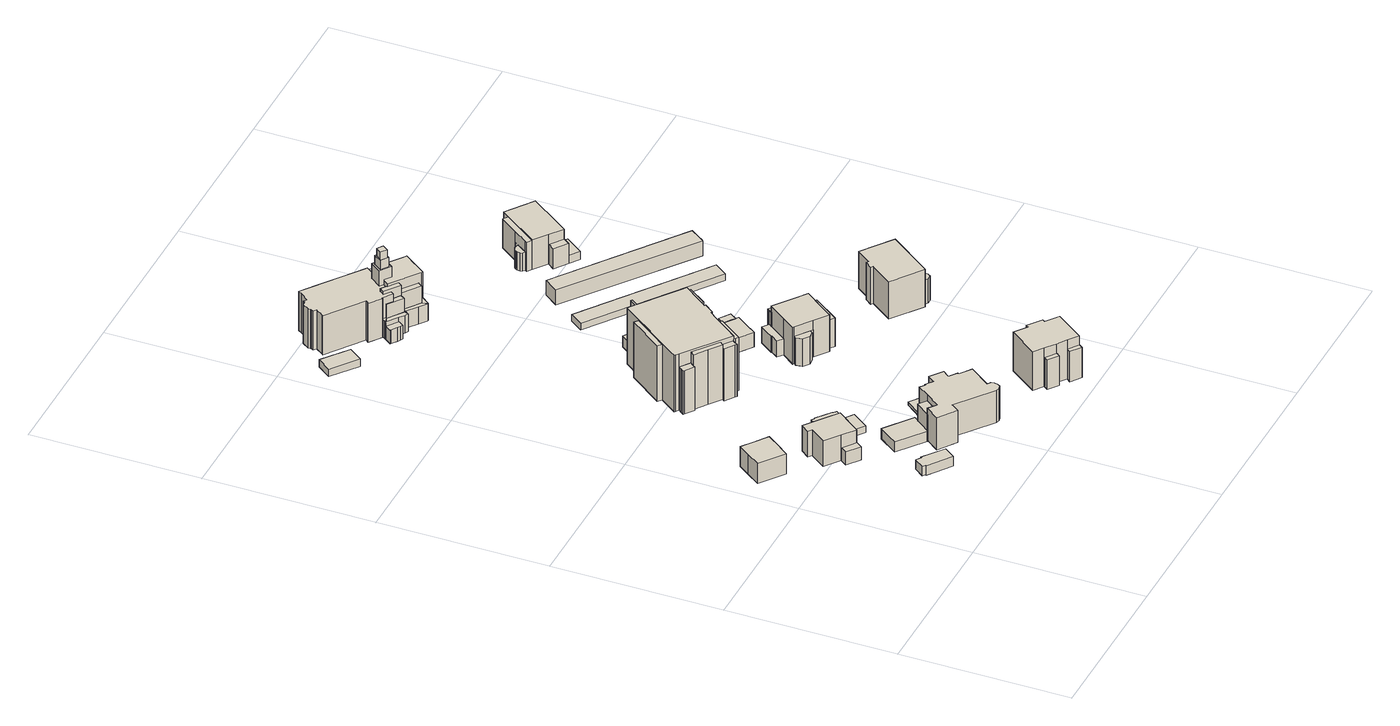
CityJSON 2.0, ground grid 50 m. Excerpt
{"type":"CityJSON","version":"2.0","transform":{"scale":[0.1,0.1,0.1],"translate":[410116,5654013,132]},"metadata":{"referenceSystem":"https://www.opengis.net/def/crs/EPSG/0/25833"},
"CityObjects":{
"building1":{"type":"Building","attributes":{"Dachtyp_tdc":"tdcGableRoof","Gemeindeschluessel":14612000,"Dachneigung":47.55,"QualitaetDacherkennung":48,"Geometrietyp2DReferenz":"3000","measuredHeight":9.1,"function":"31001_9998","roofType":"3100"},"geometry":[{"type":"Solid","lod":"1","boundaries":[[[[0,1,2,3,4,5,6]],[[7,8,9,10,11,12,13]],[[6,8,7,0]],[[5,9,8,6]],[[4,10,9,5]],[[3,11,10,4]],[[2,12,11,3]],[[1,13,12,2]],[[0,7,13,1]]]]}]},
"building2":{"type":"Building","attributes":{"Dachtyp_tdc":"tdcPolyFlatRoof","Gemeindeschluessel":14612000,"Dachneigung":0,"QualitaetDacherkennung":13,"Geometrietyp2DReferenz":"3000","measuredHeight":3,"function":"31001_9998","roofType":"1000"},"geometry":[{"type":"Solid","lod":"1","boundaries":[[[[14,15,16,17,18,19,20,21]],[[22,23,24,25,26,27,28,29]],[[21,23,22,14]],[[20,24,23,21]],[[19,25,24,20]],[[18,26,25,19]],[[17,27,26,18]],[[16,28,27,17]],[[15,29,28,16]],[[14,22,29,15]]]]}]},
"building3":{"type":"Building","attributes":{"Gemeindeschluessel":14612000,"Geometrietyp2DReferenz":"3000","function":"31001_9998","roofType":"9999"},"children":["building3-1","building3-2","building3-3"]},
"building3-1":{"type":"BuildingPart","attributes":{"Dachtyp_tdc":"tdcHipAndGableRoof","Dachneigung":20.81,"QualitaetDacherkennung":56,"Geometrietyp2DReferenz":"3000","measuredHeight":9.73,"roofType":"5000"},"parents":["building3"],"geometry":[{"type":"Solid","lod":"1","boundaries":[[[[30,31,32,33,34,35,36,37,38]],[[39,40,41,42,43,44,45,46,47]],[[38,40,39,30]],[[37,41,40,38]],[[36,42,41,37]],[[35,43,42,36]],[[34,44,43,35]],[[33,45,44,34]],[[32,46,45,33]],[[31,47,46,32]],[[30,39,47,31]]]]}]},
"building3-2":{"type":"BuildingPart","attributes":{"Dachtyp_tdc":"tdcFreeFormRoof","Dachneigung":36.76,"QualitaetDacherkennung":14,"Geometrietyp2DReferenz":"3000","measuredHeight":4.62,"roofType":"5000"},"parents":["building3"],"geometry":[{"type":"Solid","lod":"1","boundaries":[[[[48,49,50,51]],[[52,53,44,43]],[[51,53,52,48]],[[50,44,53,51]],[[49,43,44,50]],[[48,52,43,49]]]]}]},
"building3-3":{"type":"BuildingPart","attributes":{"Dachtyp_tdc":"tdcPolyFlatRoof","Dachneigung":38.51,"QualitaetDacherkennung":44,"Geometrietyp2DReferenz":"3000","measuredHeight":8.43,"roofType":"2100"},"parents":["building3"],"geometry":[{"type":"Solid","lod":"1","boundaries":[[[[54,55,56,57,58,59,60,61]],[[42,40,62,63,64,65,66,67]],[[61,40,42,54]],[[60,62,40,61]],[[59,63,62,60]],[[58,64,63,59]],[[57,65,64,58]],[[56,66,65,57]],[[55,67,66,56]],[[54,42,67,55]]]]}]},
"building4":{"type":"Building","attributes":{"Gemeindeschluessel":14612000,"Geometrietyp2DReferenz":"3000","function":"31001_9998","roofType":"9999"},"children":["building4-1","building4-2"]},
"building4-1":{"type":"BuildingPart","attributes":{"Dachtyp_tdc":"tdcPolyFlatRoof","Dachneigung":20.94,"QualitaetDacherkennung":52,"Geometrietyp2DReferenz":"3000","measuredHeight":9.4,"roofType":"2100"},"parents":["building4"],"geometry":[{"type":"Solid","lod":"1","boundaries":[[[[68,69,70,71]],[[72,73,74,75]],[[71,73,72,68]],[[70,74,73,71]],[[69,75,74,70]],[[68,72,75,69]]]]}]},
"building4-2":{"type":"BuildingPart","attributes":{"Dachtyp_tdc":"tdcPolyFlatRoof","Dachneigung":0,"QualitaetDacherkennung":67,"Geometrietyp2DReferenz":"3000","measuredHeight":3.35,"roofType":"1000"},"parents":["building4"],"geometry":[{"type":"Solid","lod":"1","boundaries":[[[[76,77,78,79,80,81]],[[82,83,75,74,84,85]],[[81,83,82,76]],[[80,75,83,81]],[[79,74,75,80]],[[78,84,74,79]],[[77,85,84,78]],[[76,82,85,77]]]]}]},
"building5":{"type":"Building","attributes":{"Dachtyp_tdc":"tdcPolyFlatRoof","Gemeindeschluessel":14612000,"Dachneigung":0,"QualitaetDacherkennung":74,"Geometrietyp2DReferenz":"3000","measuredHeight":2.13,"function":"31001_9998","roofType":"1000"},"geometry":[{"type":"Solid","lod":"1","boundaries":[[[[86,87,88,89]],[[90,91,92,93]],[[89,91,90,86]],[[88,92,91,89]],[[87,93,92,88]],[[86,90,93,87]]]]}]},
"building6":{"type":"Building","attributes":{"Dachtyp_tdc":"tdcFreeFormRoof","Gemeindeschluessel":14612000,"Dachneigung":44.5,"QualitaetDacherkennung":43,"Geometrietyp2DReferenz":"3000","measuredHeight":14.61,"function":"31001_9998","roofType":"5000"},"geometry":[{"type":"Solid","lod":"1","boundaries":[[[[94,95,96,97,98,99,100,101,102,103,104,105,106,107,108,109,110,111,112,113,114,115,116]],[[117,118,119,120,121,122,123,124,125,126,127,128,129,130,131,132,133,134,135,136,137,138,139]],[[116,118,117,94]],[[115,119,118,116]],[[114,120,119,115]],[[113,121,120,114]],[[112,122,121,113]],[[111,123,122,112]],[[110,124,123,111]],[[109,125,124,110]],[[108,126,125,109]],[[107,127,126,108]],[[106,128,127,107]],[[105,129,128,106]],[[104,130,129,105]],[[103,131,130,104]],[[102,132,131,103]],[[101,133,132,102]],[[100,134,133,101]],[[99,135,134,100]],[[98,136,135,99]],[[97,137,136,98]],[[96,138,137,97]],[[95,139,138,96]],[[94,117,139,95]]]]}]},
"building7":{"type":"Building","attributes":{"Dachtyp_tdc":"tdcFreeFormRoof","Gemeindeschluessel":14612000,"Dachneigung":31.32,"QualitaetDacherkennung":40,"Geometrietyp2DReferenz":"3000","measuredHeight":2.08,"function":"31001_9998","roofType":"5000"},"geometry":[{"type":"Solid","lod":"1","boundaries":[[[[140,141,142,143,144,145,146]],[[147,148,149,150,151,152,153]],[[146,148,147,140]],[[145,149,148,146]],[[144,150,149,145]],[[143,151,150,144]],[[142,152,151,143]],[[141,153,152,142]],[[140,147,153,141]]]]}]},
"building8":{"type":"Building","attributes":{"Dachtyp_tdc":"tdcPolyFlatRoof","Gemeindeschluessel":14612000,"Dachneigung":3.46,"QualitaetDacherkennung":86,"Geometrietyp2DReferenz":"3000","measuredHeight":2.6,"function":"31001_9998","roofType":"2100"},"geometry":[{"type":"Solid","lod":"1","boundaries":[[[[154,155,156,157]],[[158,159,160,161]],[[157,159,158,154]],[[156,160,159,157]],[[155,161,160,156]],[[154,158,161,155]]]]}]},
"building9":{"type":"Building","attributes":{"Gemeindeschluessel":14612000,"Geometrietyp2DReferenz":"3000","function":"31001_9998","roofType":"9999"},"children":["building9-1","building9-2","building9-3","building9-4","building9-5","building9-6","building9-7","building9-8","building9-9"]},
"building9-1":{"type":"BuildingPart","attributes":{"Dachtyp_tdc":"tdcFreeFormRoof","Dachneigung":47.18,"QualitaetDacherkennung":9,"Geometrietyp2DReferenz":"3000","measuredHeight":14.62,"roofType":"5000"},"parents":["building9"],"geometry":[{"type":"Solid","lod":"1","boundaries":[[[[162,163,164,165,166,167,168,169]],[[170,171,172,173,174,175,176,177]],[[169,171,170,162]],[[168,172,171,169]],[[167,173,172,168]],[[166,174,173,167]],[[165,175,174,166]],[[164,176,175,165]],[[163,177,176,164]],[[162,170,177,163]]]]}]},
"building9-2":{"type":"BuildingPart","attributes":{"Dachtyp_tdc":"tdcPolyFlatRoof","Dachneigung":0,"QualitaetDacherkennung":23,"Geometrietyp2DReferenz":"3000","measuredHeight":17.24,"roofType":"1000"},"parents":["building9"],"geometry":[{"type":"Solid","lod":"1","boundaries":[[[[178,179,180,181]],[[182,183,184,185]],[[181,183,182,178]],[[180,184,183,181]],[[179,185,184,180]],[[178,182,185,179]]]]}]},
"building9-3":{"type":"BuildingPart","attributes":{"Dachtyp_tdc":"tdcPolyFlatRoof","Dachneigung":29,"QualitaetDacherkennung":32,"Geometrietyp2DReferenz":"3000","measuredHeight":17.55,"roofType":"2100"},"parents":["building9"],"geometry":[{"type":"Solid","lod":"1","boundaries":[[[[186,187,188,189]],[[190,191,192,193]],[[189,191,190,186]],[[188,192,191,189]],[[187,193,192,188]],[[186,190,193,187]]]]}]},
"building9-4":{"type":"BuildingPart","attributes":{"Dachtyp_tdc":"tdcPolyFlatRoof","Dachneigung":28.18,"QualitaetDacherkennung":38,"Geometrietyp2DReferenz":"3000","measuredHeight":17.65,"roofType":"2100"},"parents":["building9"],"geometry":[{"type":"Solid","lod":"1","boundaries":[[[[194,195,196,197,198]],[[199,200,201,202,203]],[[198,200,199,194]],[[197,201,200,198]],[[196,202,201,197]],[[195,203,202,196]],[[194,199,203,195]]]]}]},
"building9-5":{"type":"BuildingPart","attributes":{"Dachtyp_tdc":"tdcCutTentRoof","Dachneigung":25.41,"QualitaetDacherkennung":55,"Geometrietyp2DReferenz":"3000","measuredHeight":20.89,"roofType":"9999"},"parents":["building9"],"geometry":[{"type":"Solid","lod":"1","boundaries":[[[[204,205,206,207,208,209,210,211,212,213,214,215,216,217,218,219,220,221,222,223]],[[224,225,226,227,228,229,185,184,192,191,230,231,232,233,203,202,174,234,235,236]],[[222,225,224,223]],[[221,226,225,222]],[[220,227,226,221]],[[219,228,227,220]],[[218,229,228,219]],[[217,185,229,218]],[[216,184,185,217]],[[215,192,184,216]],[[214,191,192,215]],[[213,230,191,214]],[[212,231,230,213]],[[211,232,231,212]],[[210,233,232,211]],[[209,203,233,210]],[[208,202,203,209]],[[207,174,202,208]],[[206,234,174,207]],[[205,235,234,206]],[[204,236,235,205]],[[223,224,236,204]]]]}]},
"building9-6":{"type":"BuildingPart","attributes":{"Dachtyp_tdc":"tdcFreeFormRoof","Dachneigung":15.78,"QualitaetDacherkennung":15,"Geometrietyp2DReferenz":"3000","measuredHeight":17.01,"roofType":"5000"},"parents":["building9"],"geometry":[{"type":"Solid","lod":"1","boundaries":[[[[237,238,239,240,241,242,243,244,238]],[[245,246,247,248,249,250,251,245,202]],[[244,246,245,238]],[[243,247,246,244]],[[242,248,247,243]],[[241,249,248,242]],[[240,250,249,241]],[[239,251,250,240]],[[238,245,251,239]]]]}]},
"building9-7":{"type":"BuildingPart","attributes":{"Dachtyp_tdc":"tdcGableRoof","Dachneigung":20.02,"QualitaetDacherkennung":39,"Geometrietyp2DReferenz":"3000","measuredHeight":19.1,"roofType":"3100"},"parents":["building9"],"geometry":[{"type":"Solid","lod":"1","boundaries":[[[[252,253,254,255]],[[224,236,256,257]],[[255,236,224,252]],[[254,256,236,255]],[[253,257,256,254]],[[252,224,257,253]]]]}]},
"building9-8":{"type":"BuildingPart","attributes":{"Dachtyp_tdc":"tdcGableRoof","Dachneigung":63.83,"QualitaetDacherkennung":13,"Geometrietyp2DReferenz":"3000","measuredHeight":5.59,"roofType":"3100"},"parents":["building9"],"geometry":[{"type":"Solid","lod":"1","boundaries":[[[[258,259,260,261,262,263,264,265,266,267,268]],[[269,270,271,272,273,274,182,185,275,229,228]],[[268,270,269,258]],[[267,271,270,268]],[[266,272,271,267]],[[265,273,272,266]],[[264,274,273,265]],[[263,182,274,264]],[[262,185,182,263]],[[261,275,185,262]],[[260,229,275,261]],[[259,228,229,260]],[[258,269,228,259]]]]}]},
"building9-9":{"type":"BuildingPart","attributes":{"Dachtyp_tdc":"tdcGableRoof","Dachneigung":19.62,"QualitaetDacherkennung":58,"Geometrietyp2DReferenz":"3000","measuredHeight":18.62,"roofType":"3100"},"parents":["building9"],"geometry":[{"type":"Solid","lod":"1","boundaries":[[[[276,277,278,279,280,281]],[[282,176,175,283,251,250]],[[280,176,282,281]],[[279,175,176,280]],[[278,283,175,279]],[[277,251,283,278]],[[276,250,251,277]],[[281,282,250,276]]]]}]},
"building10":{"type":"Building","attributes":{"Gemeindeschluessel":14612000,"Geometrietyp2DReferenz":"3000","function":"31001_9998","roofType":"9999"},"children":["building10-1","building10-2","building10-3"]},
"building10-1":{"type":"BuildingPart","attributes":{"Dachtyp_tdc":"tdcHipRoof","Dachneigung":12.82,"QualitaetDacherkennung":74,"Geometrietyp2DReferenz":"3000","measuredHeight":13.28,"roofType":"3200"},"parents":["building10"],"geometry":[{"type":"Solid","lod":"1","boundaries":[[[[284,285,286,287,288,289,290,291,292,293,294]],[[295,296,297,298,299,300,301,302,303,304,305]],[[294,296,295,284]],[[293,297,296,294]],[[292,298,297,293]],[[291,299,298,292]],[[290,300,299,291]],[[289,301,300,290]],[[288,302,301,289]],[[287,303,302,288]],[[286,304,303,287]],[[285,305,304,286]],[[284,295,305,285]]]]}]},
"building10-2":{"type":"BuildingPart","attributes":{"Dachtyp_tdc":"tdcFreeFormRoof","Dachneigung":53.06,"QualitaetDacherkennung":14,"Geometrietyp2DReferenz":"3000","measuredHeight":10.07,"roofType":"5000"},"parents":["building10"],"geometry":[{"type":"Solid","lod":"1","boundaries":[[[[306,307,308,309]],[[310,311,297,296]],[[309,310,296,306]],[[308,311,310,309]],[[307,297,311,308]],[[306,296,297,307]]]]}]},
"building10-3":{"type":"BuildingPart","attributes":{"Dachtyp_tdc":"tdcGableRoof","Dachneigung":67.43,"QualitaetDacherkennung":9,"Geometrietyp2DReferenz":"3000","measuredHeight":11.67,"roofType":"3100"},"parents":["building10"],"geometry":[{"type":"Solid","lod":"1","boundaries":[[[[312,313,314,315]],[[305,316,317,295]],[[315,316,305,312]],[[314,317,316,315]],[[313,295,317,314]],[[312,305,295,313]]]]}]},
"building11":{"type":"Building","attributes":{"Gemeindeschluessel":14612000,"Geometrietyp2DReferenz":"3000","function":"31001_9998","roofType":"9999"},"children":["building11-1","building11-2","building11-3","building11-4","building11-5"]},
"building11-1":{"type":"BuildingPart","attributes":{"Dachtyp_tdc":"tdcPolyFlatRoof","Dachneigung":22.87,"QualitaetDacherkennung":36,"Geometrietyp2DReferenz":"3000","measuredHeight":9.32,"roofType":"2100"},"parents":["building11"],"geometry":[{"type":"Solid","lod":"1","boundaries":[[[[318,319,320,321,322,323,324]],[[325,326,327,328,329,330,331]],[[324,326,325,318]],[[323,327,326,324]],[[322,328,327,323]],[[321,329,328,322]],[[320,330,329,321]],[[319,331,330,320]],[[318,325,331,319]]]]}]},
"building11-2":{"type":"BuildingPart","attributes":{"Dachtyp_tdc":"tdcPolyFlatRoof","Dachneigung":0,"QualitaetDacherkennung":39,"Geometrietyp2DReferenz":"3000","measuredHeight":5.22,"roofType":"1000"},"parents":["building11"],"geometry":[{"type":"Solid","lod":"1","boundaries":[[[[332,333,334,335,336,337]],[[338,339,340,341,342,343]],[[337,339,338,332]],[[336,340,339,337]],[[335,341,340,336]],[[334,342,341,335]],[[333,343,342,334]],[[332,338,343,333]]]]}]},
"building11-3":{"type":"BuildingPart","attributes":{"Dachtyp_tdc":"tdcGableRoof","Dachneigung":12.04,"QualitaetDacherkennung":23,"Geometrietyp2DReferenz":"3000","measuredHeight":9.93,"roofType":"3100"},"parents":["building11"],"geometry":[{"type":"Solid","lod":"1","boundaries":[[[[344,345,346,347]],[[348,349,350,351]],[[347,349,348,344]],[[346,350,349,347]],[[345,351,350,346]],[[344,348,351,345]]]]}]},
"building11-4":{"type":"BuildingPart","attributes":{"Dachtyp_tdc":"tdcPolyFlatRoof","Dachneigung":35.23,"QualitaetDacherkennung":44,"Geometrietyp2DReferenz":"3000","measuredHeight":10.44,"roofType":"2100"},"parents":["building11"],"geometry":[{"type":"Solid","lod":"1","boundaries":[[[[352,353,354,355,356]],[[357,358,359,338,360]],[[356,358,357,352]],[[355,359,358,356]],[[354,338,359,355]],[[353,360,338,354]],[[352,357,360,353]]]]}]},
"building11-5":{"type":"BuildingPart","attributes":{"Dachtyp_tdc":"tdcTentRoof","Dachneigung":44.91,"QualitaetDacherkennung":67,"Geometrietyp2DReferenz":"3000","measuredHeight":14.69,"roofType":"3500"},"parents":["building11"],"geometry":[{"type":"Solid","lod":"1","boundaries":[[[[361,362,363,364,365,366,367,368,369,370]],[[348,351,371,327,326,372,339,359,358,373]],[[370,351,348,361]],[[369,371,351,370]],[[368,327,371,369]],[[367,326,327,368]],[[366,372,326,367]],[[365,339,372,366]],[[364,359,339,365]],[[363,358,359,364]],[[362,373,358,363]],[[361,348,373,362]]]]}]},
"building12":{"type":"Building","attributes":{"Gemeindeschluessel":14612000,"Geometrietyp2DReferenz":"3000","function":"31001_9998","roofType":"9999"},"children":["building12-1","building12-2"]},
"building12-1":{"type":"BuildingPart","attributes":{"Dachtyp_tdc":"tdcGableRoof","Dachneigung":42.79,"QualitaetDacherkennung":22,"Geometrietyp2DReferenz":"3000","measuredHeight":5.53,"roofType":"3100"},"parents":["building12"],"geometry":[{"type":"Solid","lod":"1","boundaries":[[[[374,375,376,377]],[[378,379,380,381]],[[377,379,378,374]],[[376,380,379,377]],[[375,381,380,376]],[[374,378,381,375]]]]}]},
"building12-2":{"type":"BuildingPart","attributes":{"Dachtyp_tdc":"tdcHipAndGableRoof","Dachneigung":38.84,"QualitaetDacherkennung":40,"Geometrietyp2DReferenz":"3000","measuredHeight":5.66,"roofType":"5000"},"parents":["building12"],"geometry":[{"type":"Solid","lod":"1","boundaries":[[[[376,382,375,383,384,385,386]],[[380,387,388,389,390,381,391]],[[386,387,380,376]],[[385,388,387,386]],[[384,389,388,385]],[[383,390,389,384]],[[375,381,390,383]],[[382,391,381,375]],[[376,380,391,382]]]]}]},
"building13":{"type":"Building","attributes":{"name":"St. Paulus","Gemeindeschluessel":14612000,"QualitaetDacherkennung":100,"Geometrietyp2DReferenz":"3000","function":"31001_3041","roofType":"9999"},"children":["building13-1","building13-2","building13-3","building13-4","building13-5","building13-6","building13-7","building13-8","building13-9","building13-10","building13-11","building13-12","building13-13","building13-14","building13-15","building13-16"]},
"building13-1":{"type":"BuildingPart","attributes":{"Dachtyp_tdc":"tdcPyramidRoof","Dachneigung":70.78,"QualitaetDacherkennung":100,"Geometrietyp2DReferenz":"3000","measuredHeight":4.39,"roofType":"4000"},"parents":["building13"],"geometry":[{"type":"Solid","lod":"1","boundaries":[[[[392,393,394,395]],[[396,397,398,399]],[[395,397,396,392]],[[394,398,397,395]],[[393,399,398,394]],[[392,396,399,393]]]]}]},
"building13-2":{"type":"BuildingPart","attributes":{"Dachtyp_tdc":"tdcLeanToRoof","Dachneigung":0,"QualitaetDacherkennung":100,"Geometrietyp2DReferenz":"3000","measuredHeight":5.65,"roofType":"2100"},"parents":["building13"],"geometry":[{"type":"Solid","lod":"1","boundaries":[[[[400,401,402,403,404,405,406,407]],[[408,409,410,411,412,413,414,415]],[[407,409,408,400]],[[406,410,409,407]],[[405,411,410,406]],[[404,412,411,405]],[[403,413,412,404]],[[402,414,413,403]],[[401,415,414,402]],[[400,408,415,401]]]]}]},
"building13-3":{"type":"BuildingPart","attributes":{"Dachtyp_tdc":"tdcGableRoof","Dachneigung":45,"QualitaetDacherkennung":100,"Geometrietyp2DReferenz":"3000","measuredHeight":16.25,"roofType":"3100"},"parents":["building13"],"geometry":[{"type":"Solid","lod":"1","boundaries":[[[[416,417,418,419,420,421,422,423,424]],[[425,426,427,428,429,430,431,432,433]],[[424,426,425,416]],[[423,427,426,424]],[[422,428,427,423]],[[421,429,428,422]],[[420,430,429,421]],[[419,431,430,420]],[[418,432,431,419]],[[417,433,432,418]],[[416,425,433,417]]]]}]},
"building13-4":{"type":"BuildingPart","attributes":{"Dachtyp_tdc":"tdcLeanToRoof","Dachneigung":0,"QualitaetDacherkennung":100,"Geometrietyp2DReferenz":"3000","measuredHeight":5.47,"roofType":"2100"},"parents":["building13"],"geometry":[{"type":"Solid","lod":"1","boundaries":[[[[434,435,436,437,438,439]],[[440,441,442,443,444,445]],[[439,441,440,434]],[[438,442,441,439]],[[437,443,442,438]],[[436,444,443,437]],[[435,445,444,436]],[[434,440,445,435]]]]}]},
"building13-5":{"type":"BuildingPart","attributes":{"Dachtyp_tdc":"tdcPyramidRoof","Dachneigung":54.43,"QualitaetDacherkennung":100,"Geometrietyp2DReferenz":"3000","measuredHeight":4.24,"roofType":"4000"},"parents":["building13"],"geometry":[{"type":"Solid","lod":"1","boundaries":[[[[446,447,448,449]],[[450,451,452,453]],[[449,451,450,446]],[[448,452,451,449]],[[447,453,452,448]],[[446,450,453,447]]]]}]},
"building13-6":{"type":"BuildingPart","attributes":{"Dachtyp_tdc":"tdcLeanToRoof","Dachneigung":0,"QualitaetDacherkennung":100,"Geometrietyp2DReferenz":"3000","measuredHeight":10.11,"roofType":"2100"},"parents":["building13"],"geometry":[{"type":"Solid","lod":"1","boundaries":[[[[454,455,456,457]],[[409,408,458,459]],[[457,408,409,454]],[[456,458,408,457]],[[455,459,458,456]],[[454,409,459,455]]]]}]},
"building13-7":{"type":"BuildingPart","attributes":{"Dachtyp_tdc":"tdcHipAndGableRoof","Dachneigung":45,"QualitaetDacherkennung":100,"Geometrietyp2DReferenz":"3000","measuredHeight":16.36,"roofType":"5000"},"parents":["building13"],"geometry":[{"type":"Solid","lod":"1","boundaries":[[[[460,461,462,463,464,465,466,467,468,469,470,471,472,473,474,475,476,477,478,479,480,481,482,483]],[[484,485,486,487,488,489,490,491,492,493,494,495,496,497,498,499,500,501,502,503,504,505,506,507]],[[483,485,484,460]],[[482,486,485,483]],[[481,487,486,482]],[[480,488,487,481]],[[479,489,488,480]],[[478,490,489,479]],[[477,491,490,478]],[[476,492,491,477]],[[475,493,492,476]],[[474,494,493,475]],[[473,495,494,474]],[[472,496,495,473]],[[471,497,496,472]],[[470,498,497,471]],[[469,499,498,470]],[[468,500,499,469]],[[467,501,500,468]],[[466,502,501,467]],[[465,503,502,466]],[[464,504,503,465]],[[463,505,504,464]],[[462,506,505,463]],[[461,507,506,462]],[[460,484,507,461]]]]}]},
"building13-8":{"type":"BuildingPart","attributes":{"Dachtyp_tdc":"tdcLeanToRoof","Dachneigung":0,"QualitaetDacherkennung":100,"Geometrietyp2DReferenz":"3000","measuredHeight":5.47,"roofType":"2100"},"parents":["building13"],"geometry":[{"type":"Solid","lod":"1","boundaries":[[[[508,434,439,438,509,510,511]],[[512,513,514,442,441,440,515]],[[510,513,512,511]],[[509,514,513,510]],[[438,442,514,509]],[[439,441,442,438]],[[434,440,441,439]],[[508,515,440,434]],[[511,512,515,508]]]]}]},
"building13-9":{"type":"BuildingPart","attributes":{"Dachtyp_tdc":"tdcLeanToRoof","Dachneigung":0,"QualitaetDacherkennung":100,"Geometrietyp2DReferenz":"3000","measuredHeight":5.65,"roofType":"2100"},"parents":["building13"],"geometry":[{"type":"Solid","lod":"1","boundaries":[[[[400,516,517,518,519,520,521,522,401]],[[408,415,523,524,525,526,527,528,529]],[[401,415,408,400]],[[522,523,415,401]],[[521,524,523,522]],[[520,525,524,521]],[[519,526,525,520]],[[518,527,526,519]],[[517,528,527,518]],[[516,529,528,517]],[[400,408,529,516]]]]}]},
"building13-10":{"type":"BuildingPart","attributes":{"Dachtyp_tdc":"tdcHipAndGableRoof","Dachneigung":49.96,"QualitaetDacherkennung":100,"Geometrietyp2DReferenz":"3000","measuredHeight":13.96,"roofType":"5000"},"parents":["building13"],"geometry":[{"type":"Solid","lod":"1","boundaries":[[[[530,531,532,533,534,535]],[[536,537,538,539,540,541]],[[535,537,536,530]],[[534,538,537,535]],[[533,539,538,534]],[[532,540,539,533]],[[531,541,540,532]],[[530,536,541,531]]]]}]},
"building13-11":{"type":"BuildingPart","attributes":{"Dachtyp_tdc":"tdcPyramidRoof","Dachneigung":52.99,"QualitaetDacherkennung":100,"Geometrietyp2DReferenz":"3000","measuredHeight":18.76,"roofType":"4000"},"parents":["building13"],"geometry":[{"type":"Solid","lod":"1","boundaries":[[[[542,543,544,545]],[[546,547,548,549]],[[545,547,546,542]],[[544,548,547,545]],[[543,549,548,544]],[[542,546,549,543]]]]}]},
"building13-12":{"type":"BuildingPart","attributes":{"Dachtyp_tdc":"tdcGableRoof","Dachneigung":45.22,"QualitaetDacherkennung":100,"Geometrietyp2DReferenz":"3000","measuredHeight":14.75,"roofType":"3100"},"parents":["building13"],"geometry":[{"type":"Solid","lod":"1","boundaries":[[[[550,551,552,553]],[[554,459,458,555]],[[553,459,554,550]],[[552,458,459,553]],[[551,555,458,552]],[[550,554,555,551]]]]}]},
"building13-13":{"type":"BuildingPart","attributes":{"Dachtyp_tdc":"tdcHipAndGableRoof","Dachneigung":45.9,"QualitaetDacherkennung":100,"Geometrietyp2DReferenz":"3000","measuredHeight":12.17,"roofType":"5000"},"parents":["building13"],"geometry":[{"type":"Solid","lod":"1","boundaries":[[[[556,557,558,559,560,561,562,563,564,565,566,567]],[[568,569,570,571,572,573,574,575,576,577,578,579]],[[567,569,568,556]],[[566,570,569,567]],[[565,571,570,566]],[[564,572,571,565]],[[563,573,572,564]],[[562,574,573,563]],[[561,575,574,562]],[[560,576,575,561]],[[559,577,576,560]],[[558,578,577,559]],[[557,579,578,558]],[[556,568,579,557]]]]}]},
"building13-14":{"type":"BuildingPart","attributes":{"Dachtyp_tdc":"tdcHipAndGableRoof","Dachneigung":44.45,"QualitaetDacherkennung":100,"Geometrietyp2DReferenz":"3000","measuredHeight":11.9,"roofType":"5000"},"parents":["building13"],"geometry":[{"type":"Solid","lod":"1","boundaries":[[[[580,581,582,583,584,585,586]],[[587,588,515,589,440,445,590]],[[586,588,587,580]],[[585,515,588,586]],[[584,589,515,585]],[[583,440,589,584]],[[582,445,440,583]],[[581,590,445,582]],[[580,587,590,581]]]]}]},
"building13-15":{"type":"BuildingPart","attributes":{"Dachtyp_tdc":"tdcLeanToRoof","Dachneigung":0,"QualitaetDacherkennung":100,"Geometrietyp2DReferenz":"3000","measuredHeight":5.47,"roofType":"2100"},"parents":["building13"],"geometry":[{"type":"Solid","lod":"1","boundaries":[[[[407,406,591,592,436,435]],[[593,445,444,594,595,596]],[[435,445,593,407]],[[436,444,445,435]],[[592,594,444,436]],[[591,595,594,592]],[[406,596,595,591]],[[407,593,596,406]]]]}]},
"building13-16":{"type":"BuildingPart","attributes":{"Dachtyp_tdc":"tdcLeanToRoof","Dachneigung":0,"QualitaetDacherkennung":100,"Geometrietyp2DReferenz":"3000","measuredHeight":4.37,"roofType":"2100"},"parents":["building13"],"geometry":[{"type":"Solid","lod":"1","boundaries":[[[[597,598,599,600,601,602,603,604,605,606]],[[607,415,608,414,609,610,611,612,613,614]],[[606,415,607,597]],[[605,608,415,606]],[[604,414,608,605]],[[603,609,414,604]],[[602,610,609,603]],[[601,611,610,602]],[[600,612,611,601]],[[599,613,612,600]],[[598,614,613,599]],[[597,607,614,598]]]]}]},
"building14":{"type":"Building","attributes":{"Dachtyp_tdc":"tdcPolyFlatRoof","Gemeindeschluessel":14612000,"Dachneigung":3.03,"QualitaetDacherkennung":49,"Geometrietyp2DReferenz":"3000","measuredHeight":2.25,"function":"31001_2463","roofType":"2100"},"geometry":[{"type":"Solid","lod":"1","boundaries":[[[[615,616,617,618]],[[619,620,621,622]],[[618,620,619,615]],[[617,621,620,618]],[[616,622,621,617]],[[615,619,622,616]]]]}]},
"building15":{"type":"Building","attributes":{"Gemeindeschluessel":14612000,"Geometrietyp2DReferenz":"3000","function":"31001_9998","roofType":"9999"},"children":["building15-1","building15-2","building15-3"]},
"building15-1":{"type":"BuildingPart","attributes":{"Dachtyp_tdc":"tdcHipRoof","Dachneigung":41.75,"QualitaetDacherkennung":60,"Geometrietyp2DReferenz":"3000","measuredHeight":14.99,"roofType":"3200"},"parents":["building15"],"geometry":[{"type":"Solid","lod":"1","boundaries":[[[[623,624,625,626,627,628,629,630,631]],[[632,633,634,635,636,637,638,639,640]],[[631,633,632,623]],[[630,634,633,631]],[[629,635,634,630]],[[628,636,635,629]],[[627,637,636,628]],[[626,638,637,627]],[[625,639,638,626]],[[624,640,639,625]],[[623,632,640,624]]]]}]},
"building15-2":{"type":"BuildingPart","attributes":{"Dachtyp_tdc":"tdcPolyFlatRoof","Dachneigung":0,"QualitaetDacherkennung":45,"Geometrietyp2DReferenz":"3000","measuredHeight":7.82,"roofType":"1000"},"parents":["building15"],"geometry":[{"type":"Solid","lod":"1","boundaries":[[[[641,642,643,644,645,646,647,648,649]],[[650,651,652,653,654,655,656,636,657]],[[649,651,650,641]],[[648,652,651,649]],[[647,653,652,648]],[[646,654,653,647]],[[645,655,654,646]],[[644,656,655,645]],[[643,636,656,644]],[[642,657,636,643]],[[641,650,657,642]]]]}]},
"building15-3":{"type":"BuildingPart","attributes":{"Dachtyp_tdc":"tdcPolyFlatRoof","Dachneigung":0,"QualitaetDacherkennung":37,"Geometrietyp2DReferenz":"3000","measuredHeight":7.75,"roofType":"1000"},"parents":["building15"],"geometry":[{"type":"Solid","lod":"1","boundaries":[[[[658,659,660,661,662,663,664,665,664,666,667,668]],[[669,670,671,651,650,657,650,635,672,673,674,675]],[[668,670,669,658]],[[667,671,670,668]],[[666,651,671,667]],[[664,650,651,666]],[[650,664,663,635]],[[662,672,635,663]],[[661,673,672,662]],[[660,674,673,661]],[[659,675,674,660]],[[658,669,675,659]]]]}]},
"building16":{"type":"Building","attributes":{"Dachtyp_tdc":"tdcHipRoof","Gemeindeschluessel":14612000,"Dachneigung":62.86,"QualitaetDacherkennung":12,"Geometrietyp2DReferenz":"3000","measuredHeight":7.45,"function":"31001_2463","roofType":"3200"},"geometry":[{"type":"Solid","lod":"1","boundaries":[[[[676,677,678,679,680,681]],[[682,683,684,685,686,687]],[[681,683,682,676]],[[680,684,683,681]],[[679,685,684,680]],[[678,686,685,679]],[[677,687,686,678]],[[676,682,687,677]]]]}]},
"building17":{"type":"Building","attributes":{"Gemeindeschluessel":14612000,"Geometrietyp2DReferenz":"3000","function":"31001_9998","roofType":"9999"},"children":["building17-1","building17-2","building17-3","building17-4","building17-5"]},
"building17-1":{"type":"BuildingPart","attributes":{"Dachtyp_tdc":"tdcFreeFormRoof","Dachneigung":50.77,"QualitaetDacherkennung":9,"Geometrietyp2DReferenz":"3000","measuredHeight":7.98,"roofType":"5000"},"parents":["building17"],"geometry":[{"type":"MultiSurface","lod":"1","boundaries":[[[688,689,690,691,692,693,694,695,696,697,698,699,697,700]],[[701,702,703,704,705,703,706,707,708,709,710,711,712,713]],[[700,702,701,688]],[[697,703,702,700]],[[704,699,698,705]],[[703,697,696,706]],[[695,707,706,696]],[[694,708,707,695]],[[693,709,708,694]],[[692,710,709,693]],[[691,711,710,692]],[[690,712,711,691]],[[689,713,712,690]],[[688,701,713,689]]]}]},
"building17-2":{"type":"BuildingPart","attributes":{"Dachtyp_tdc":"tdcPolyFlatRoof","Dachneigung":0,"QualitaetDacherkennung":68,"Geometrietyp2DReferenz":"3000","measuredHeight":9.53,"roofType":"1000"},"parents":["building17"],"geometry":[{"type":"Solid","lod":"1","boundaries":[[[[714,715,716,717,718,719,720]],[[721,722,723,724,725,726,727]],[[720,722,721,714]],[[719,723,722,720]],[[718,724,723,719]],[[717,725,724,718]],[[716,726,725,717]],[[715,727,726,716]],[[714,721,727,715]]]]}]},
"building17-3":{"type":"BuildingPart","attributes":{"Dachtyp_tdc":"tdcFreeFormRoof","Dachneigung":37.7,"QualitaetDacherkennung":15,"Geometrietyp2DReferenz":"3000","measuredHeight":6.98,"roofType":"5000"},"parents":["building17"],"geometry":[{"type":"Solid","lod":"1","boundaries":[[[[728,729,730,731]],[[724,732,733,725]],[[731,732,724,728]],[[730,733,732,731]],[[729,725,733,730]],[[728,724,725,729]]]]}]},
"building17-4":{"type":"BuildingPart","attributes":{"Dachtyp_tdc":"tdcPolyFlatRoof","Dachneigung":0,"QualitaetDacherkennung":47,"Geometrietyp2DReferenz":"3000","measuredHeight":2.65,"roofType":"1000"},"parents":["building17"],"geometry":[{"type":"Solid","lod":"1","boundaries":[[[[734,735,736,737]],[[723,738,739,732]],[[737,738,723,734]],[[736,739,738,737]],[[735,732,739,736]],[[734,723,732,735]]]]}]},
"building17-5":{"type":"BuildingPart","attributes":{"Dachtyp_tdc":"tdcPolyFlatRoof","Dachneigung":0,"QualitaetDacherkennung":58,"Geometrietyp2DReferenz":"3000","measuredHeight":9.47,"roofType":"1000"},"parents":["building17"],"geometry":[{"type":"Solid","lod":"1","boundaries":[[[[740,741,742,743,744,745]],[[726,746,707,704,747,727]],[[745,746,726,740]],[[744,707,746,745]],[[743,704,707,744]],[[742,747,704,743]],[[741,727,747,742]],[[740,726,727,741]]]]}]}
},
"vertices":[
[132,642,115],[95,669,115],[61,694,115],[37,661,115],[8,622,115],[79,570,115],[108,609,115],[132,642,50],[108,609,50],[79,570,50],[8,622,50],[37,661,50],[61,694,50],[95,669,50],
[186,214,106],[253,165,106],[278,198,106],[218,243,106],[216,240,106],[201,251,106],[179,223,106],[188,216,106],[186,214,76],[188,216,76],[179,223,76],[201,251,76],[216,240,76],[218,243,76],[278,198,76],[253,165,76],
[181,568,140],[162,544,140],[172,536,140],[138,490,140],[182,457,140],[220,429,140],[273,499,140],[242,522,140],[210,546,140],[181,568,57],[210,546,57],[242,522,57],[273,499,57],[220,429,57],[182,457,57],[138,490,57],[172,536,57],[162,544,57],
[206,410,99],[220,429,99],[182,457,99],[168,438,99],[206,410,57],[168,438,57],
[273,499,134],[283,513,134],[274,520,134],[275,522,134],[232,555,134],[230,553,134],[221,560,134],[210,546,134],[221,560,57],[230,553,57],[232,555,57],[275,522,57],[274,520,57],[283,513,57],
[414,310,140],[392,327,140],[359,284,140],[381,267,140],[414,310,52],[381,267,52],[359,284,52],[392,327,52],
[321,401,85],[279,345,85],[358,285,85],[359,284,85],[392,327,85],[402,340,85],[321,401,52],[402,340,52],[358,285,52],[279,345,52],
[283,485,73],[331,450,73],[367,499,73],[317,533,73],[283,485,52],[317,533,52],[367,499,52],[331,450,52],
[414,310,160],[381,267,160],[358,285,160],[327,245,160],[381,208,160],[397,230,160],[504,149,160],[514,146,160],[525,149,160],[531,157,160],[533,168,160],[530,177,160],[521,184,160],[567,246,160],[533,271,160],[535,274,160],[512,291,160],[527,311,160],[491,338,160],[476,317,160],[454,334,160],[452,331,160],[437,342,160],[414,310,56],[437,342,56],[452,331,56],[454,334,56],[476,317,56],[491,338,56],[527,311,56],[512,291,56],[535,274,56],[533,271,56],[567,246,56],[521,184,56],[530,177,56],[533,168,56],[531,157,56],[525,149,56],[514,146,56],[504,149,56],[397,230,56],[381,208,56],[327,245,56],[358,285,56],[381,267,56],
[491,338,74],[512,361,74],[474,390,74],[437,342,74],[452,331,74],[454,334,74],[476,317,74],[491,338,63],[476,317,63],[454,334,63],[452,331,63],[437,342,63],[474,390,63],[512,361,63],
[158,1856,35],[82,1914,35],[52,1874,35],[128,1816,35],[158,1856,11],[128,1816,11],[52,1874,11],[82,1914,11],
[232,929,181],[258,910,181],[261,915,181],[271,928,181],[243,949,181],[236,940,181],[235,938,181],[230,931,181],[232,929,40],[230,931,40],[235,938,40],[236,940,40],[243,949,40],[271,928,40],[261,915,40],[258,910,40],
[435,1128,213],[429,1121,213],[479,1084,213],[484,1091,213],[435,1128,40],[484,1091,40],[479,1084,40],[429,1121,40],
[497,988,212],[536,1042,212],[526,1049,212],[486,996,212],[497,988,40],[486,996,40],[526,1049,40],[536,1042,40],
[438,909,213],[426,918,213],[374,849,213],[380,845,213],[387,840,213],[438,909,40],[387,840,40],[380,845,40],[374,849,40],[426,918,40],
[268,1008,223],[231,958,223],[235,955,223],[243,949,223],[374,849,223],[426,918,223],[448,947,223],[452,944,223],[473,972,223],[470,975,223],[486,996,223],[526,1049,223],[479,1084,223],[429,1121,223],[403,1140,223],[417,1159,223],[413,1161,223],[400,1143,223],[380,1157,223],[343,1108,223],[343,1108,40],[380,1157,40],[400,1143,40],[413,1161,40],[417,1159,40],[403,1140,40],[470,975,40],[473,972,40],[452,944,40],[448,947,40],[235,955,40],[231,958,40],[268,1008,40],
[374,849,209],[372,851,209],[342,874,209],[333,862,209],[329,856,209],[356,836,209],[360,833,209],[365,841,209],[372,851,40],[365,841,40],[360,833,40],[356,836,40],[329,856,40],[333,862,40],[342,874,40],
[343,1108,220],[331,1117,220],[256,1017,220],[268,1008,220],[256,1017,40],[331,1117,40],
[445,1198,77],[417,1159,77],[403,1140,77],[414,1132,77],[429,1121,77],[435,1128,77],[440,1136,77],[443,1140,77],[440,1142,77],[469,1181,77],[457,1189,77],[445,1198,40],[457,1189,40],[469,1181,40],[440,1142,40],[443,1140,40],[440,1136,40],[414,1132,40],
[333,862,218],[342,874,218],[306,901,218],[271,928,218],[261,915,218],[296,889,218],[296,889,40],[306,901,40],
[730,44,204],[760,22,204],[821,105,204],[784,132,204],[789,139,204],[749,169,204],[744,162,204],[707,189,204],[646,106,204],[674,85,204],[704,63,204],[730,44,78],[704,63,78],[674,85,78],[646,106,78],[707,189,78],[744,162,78],[749,169,78],[789,139,78],[784,132,78],[821,105,78],[760,22,78],
[704,63,174],[674,85,174],[665,73,174],[695,51,174],[695,51,78],[665,73,78],
[760,22,176],[730,44,176],[721,32,176],[751,10,176],[751,10,78],[721,32,78],
[541,742,137],[544,723,137],[562,710,137],[579,712,137],[585,720,137],[593,714,137],[546,749,137],[541,742,48],[546,749,48],[593,714,48],[585,720,48],[579,712,48],[562,710,48],[544,723,48],
[617,851,100],[598,865,100],[568,825,100],[570,824,100],[555,803,100],[571,790,100],[617,851,48],[571,790,48],[555,803,48],[570,824,48],[568,825,48],[598,865,48],
[697,771,140],[640,696,140],[660,681,140],[716,757,140],[697,771,48],[716,757,48],[660,681,48],[640,696,48],
[686,808,146],[621,857,146],[617,851,146],[610,842,146],[675,793,146],[686,808,48],[675,793,48],[610,842,48],[621,857,48],
[697,771,167],[700,775,167],[675,793,167],[610,842,167],[571,790,167],[542,751,167],[546,749,167],[593,714,167],[633,685,167],[640,696,167],[633,685,48],[542,751,48],[700,775,48],
[596,988,94],[582,969,94],[613,946,94],[627,966,94],[596,988,47],[627,966,47],[613,946,47],[582,969,47],
[602,955,94],[536,905,94],[575,877,94],[601,913,94],[621,941,94],[621,941,47],[601,913,47],[575,877,47],[536,905,47],[602,955,47],
[334,1847,237],[350,1834,237],[363,1851,237],[346,1863,237],[334,1847,208],[346,1863,208],[363,1851,208],[350,1834,208],
[282,1807,68],[266,1802,68],[298,1779,68],[314,1767,68],[322,1762,68],[322,1763,68],[325,1767,68],[326,1775,68],[282,1807,11],[326,1775,11],[325,1767,11],[322,1763,11],[322,1762,11],[314,1767,11],[298,1779,11],[266,1802,11],
[454,1823,152],[451,1825,152],[368,1886,152],[344,1852,152],[319,1819,152],[402,1758,152],[405,1756,152],[428,1787,152],[429,1790,152],[454,1823,10],[429,1790,10],[428,1787,10],[405,1756,10],[402,1758,10],[319,1819,10],[344,1852,10],[368,1886,10],[451,1825,10],
[383,1749,68],[333,1785,68],[332,1772,68],[363,1749,68],[384,1733,68],[385,1734,68],[383,1749,13],[385,1734,13],[384,1733,13],[363,1749,13],[332,1772,13],[333,1785,13],
[329,1846,213],[351,1830,213],[367,1852,213],[345,1868,213],[329,1846,180],[345,1868,180],[367,1852,180],[351,1830,180],
[326,1775,112],[335,1788,112],[291,1820,112],[282,1807,112],[291,1820,11],[335,1788,11],
[320,1953,136],[257,1999,136],[215,2030,136],[207,2019,136],[189,1995,136],[180,2002,136],[176,1997,136],[172,1996,136],[165,1996,136],[151,1976,136],[152,1969,136],[152,1966,136],[148,1960,136],[157,1953,136],[142,1932,136],[139,1928,136],[245,1850,136],[240,1843,136],[238,1841,136],[274,1815,136],[275,1818,136],[303,1797,136],[344,1852,136],[383,1906,136],[320,1953,9],[383,1906,9],[344,1852,9],[303,1797,9],[275,1818,9],[274,1815,9],[238,1841,9],[240,1843,9],[245,1850,9],[139,1928,9],[142,1932,9],[157,1953,9],[148,1960,9],[152,1966,9],[152,1969,9],[151,1976,9],[165,1996,9],[172,1996,9],[176,1997,9],[180,2002,9],[189,1995,9],[207,2019,9],[215,2030,9],[257,1999,9],
[394,1764,68],[387,1732,68],[405,1756,68],[402,1758,68],[402,1758,13],[405,1756,13],[387,1732,13],[394,1764,13],
[285,1811,68],[275,1818,68],[274,1815,68],[274,1814,68],[269,1807,68],[269,1806,68],[266,1803,68],[266,1803,11],[269,1806,11],[269,1807,11],[274,1814,11],[274,1815,11],[275,1818,11],[285,1811,11],
[383,1906,130],[379,1900,130],[435,1859,130],[440,1865,130],[405,1890,130],[391,1901,130],[383,1906,8],[391,1901,8],[405,1890,8],[440,1865,8],[435,1859,8],[379,1900,8],
[321,1845,185],[352,1822,185],[375,1853,185],[344,1876,185],[321,1845,11],[344,1876,11],[375,1853,11],[352,1822,11],
[345,1800,145],[300,1833,145],[291,1820,145],[335,1788,145],[345,1800,11],[300,1833,11],
[435,1859,115],[379,1900,115],[368,1886,115],[427,1843,115],[442,1831,115],[451,1825,115],[454,1823,115],[464,1837,115],[469,1844,115],[464,1847,115],[458,1852,115],[440,1865,115],[435,1859,9],[440,1865,9],[458,1852,9],[464,1847,9],[469,1844,9],[464,1837,9],[454,1823,9],[451,1825,9],[442,1831,9],[427,1843,9],[368,1886,9],[379,1900,9],
[345,1800,122],[340,1794,122],[333,1785,122],[383,1749,122],[388,1757,122],[394,1764,122],[380,1775,122],[345,1800,13],[380,1775,13],[388,1757,13],[340,1794,13],
[326,1768,68],[330,1773,68],[326,1775,13],[330,1773,13],[326,1768,13],[325,1767,13],
[252,1784,55],[253,1784,55],[255,1782,55],[271,1770,55],[279,1765,55],[285,1761,55],[292,1770,55],[298,1779,55],[292,1783,55],[266,1802,55],[252,1784,11],[292,1783,11],[292,1770,11],[285,1761,11],[279,1765,11],[271,1770,11],[255,1782,11],[253,1784,11],
[497,1342,41],[855,1080,41],[883,1118,41],[525,1380,41],[497,1342,20],[525,1380,20],[883,1118,20],[855,1080,20],
[871,683,181],[856,663,181],[863,658,181],[815,593,181],[903,527,181],[910,535,181],[998,654,181],[909,720,181],[878,678,181],[871,683,60],[878,678,60],[909,720,60],[998,654,60],[910,535,60],[903,527,60],[815,593,60],[863,658,60],[856,663,60],
[970,616,138],[961,604,138],[910,535,138],[922,526,138],[936,527,138],[943,537,138],[942,553,138],[932,561,138],[970,613,138],[970,616,60],[970,613,60],[932,561,60],[942,553,60],[943,537,60],[936,527,60],[922,526,60],[961,604,60],
[996,610,137],[1005,622,137],[1003,637,137],[994,644,137],[1000,652,137],[998,654,137],[970,616,137],[961,604,137],[970,613,137],[972,615,137],[981,608,137],[996,610,60],[981,608,60],[972,615,60],[1000,652,60],[994,644,60],[1003,637,60],[1005,622,60],
[939,1182,63],[944,1187,63],[952,1199,63],[971,1226,63],[612,1491,63],[582,1450,63],[939,1182,15],[582,1450,15],[612,1491,15],[971,1226,15],[952,1199,15],[944,1187,15],
[705,1621,71],[698,1618,71],[692,1613,71],[692,1612,71],[689,1607,71],[689,1599,71],[692,1592,71],[697,1587,71],[707,1601,71],[719,1617,71],[727,1628,71],[727,1629,71],[712,1620,71],[705,1621,12],[712,1620,12],[719,1617,12],[727,1629,12],[727,1628,12],[707,1601,12],[697,1587,12],[692,1592,12],[689,1599,12],[689,1607,12],[692,1612,12],[692,1613,12],[698,1618,12],
[794,1691,108],[780,1672,108],[707,1572,108],[747,1542,108],[785,1514,108],[809,1546,108],[873,1634,108],[794,1691,12],[873,1634,12],[809,1546,12],[785,1514,12],[747,1542,12],[707,1572,12],[780,1672,12],
[785,1514,77],[747,1542,77],[732,1522,77],[770,1494,77],[770,1494,12],[732,1522,12],
[809,1546,39],[770,1494,39],[799,1473,39],[837,1525,39],[837,1525,12],[799,1473,12],
[707,1572,107],[780,1672,107],[766,1682,107],[727,1629,107],[697,1587,107],[693,1582,107],[693,1582,12],[766,1682,12]
]}
